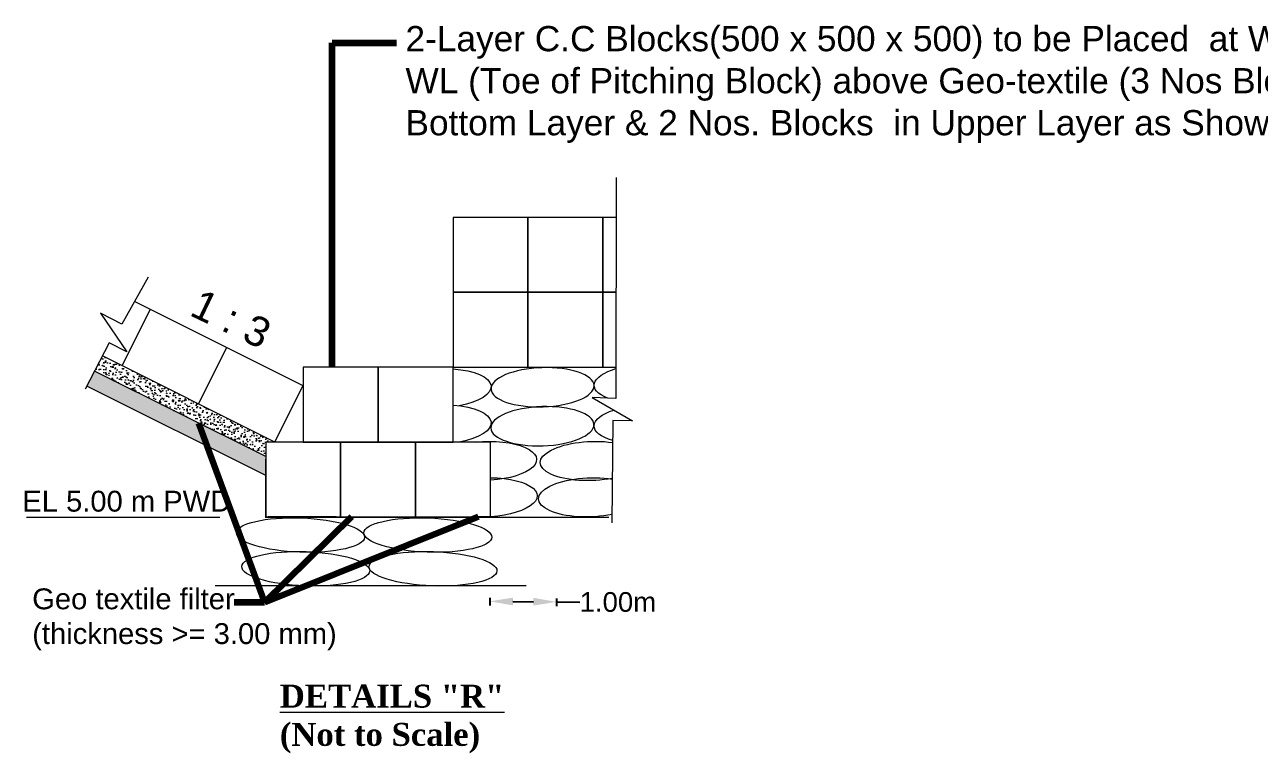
# Model space of a CAD drawing. Header units: inches. Extents: x -885 to 26362, y -28010 to 990.
# Drawn here: x 4383.2 to 4436.4, y -19634.8 to -19603.3 of the extents above; entities that cross this region are included whole.
import ezdxf

# ---------------------------------------------------------------- set-up
doc = ezdxf.new("R2010")
doc.units = ezdxf.units.IN
doc.header["$MEASUREMENT"] = 0
doc.header["$PDMODE"] = 3
doc.layers.add('LINE', color=7, linetype='Continuous')
doc.styles.add('Arial B heading -200', font='arialbd.ttf', dxfattribs={"height": 0.6})
doc.styles.get("Standard").update_dxf_attribs({"font": 'arial.ttf'})
doc.dimstyles.get("Standard").update_dxf_attribs({"dimtxt": 0.18, "dimasz": 0.18, "dimexe": 0.18, "dimexo": 0.0625, "dimgap": 0.09, "dimtad": 0, "dimtih": 1, "dimtoh": 1, "dimdec": 4, "dimzin": 0, "dimdsep": 46, "dimtxsty": 'Standard', "dimcen": 0.09, "dimadec": 0, "dimazin": 0, "dimtfac": 1, "dimtdec": 4, "dimtofl": 0, "dimtmove": 0, "dimatfit": 3, "dimfxl": 1, "dimtolj": 1, "dimtzin": 0, "dimarcsym": 0})
pattern_1 = [(185, (4356.31563, -19579.1846), (-0.282128, 0.3362272), [0.04572, -0.50292]), (130, (4356.31563, -19579.1846), (-0.2644248, -0.384043), [0.036576, -0.402336]), (235.451, (4356.29212, -19579.1566), (-0.5465526, -0.0478132), [0.038856, -0.427416]), (181.1842, (4356.2294, -19579.2708), (-0.388688, 0.5313846), [0.06858, -0.75438]), (231.6356, (4356.197, -19579.22654), (-0.8227834, -0.017007), [0.058284, -0.641124]), (126.184, (4356.2294, -19579.2708), (-0.822783, -0.017005), [0.054864, -0.603504]), (156, (4356.20787, -19579.20617), (-0.0837486, 0.4308493), [0.04572, -0.50292]), (101, (4356.20787, -19579.20617), (-0.417459, -0.207696), [0.036576, -0.402336]), (206.4514, (4356.2009, -19579.17026), (-0.5012075, 0.223152), [0.038856, -0.427416]), (172.5, (4356.31563, -19579.18461), (-0.1487362, -0.13825313), [0, -0.3974592, 0, -0.408432, 0, -0.40386]), (142.5, (4356.31563, -19579.18461), (-0.2834088, -0.05661535), [0, -0.2328672, 0, -0.3883152, 0, -0.153924]), (102.5, (4356.41176, -19579.28074), (-0.22038287, 0.23982687), [0, -0.1524, 0, -0.475488, 0, -0.630936]), (92.5, (4356.45486, -19579.32384), (-0.2945337, 0.2082334), [0, -0.19812, 0, -0.3157728, 0, -0.448056])]
pattern_2 = [(172.5, (4356.31563, -19579.18461), (-0.13657942, -0.1458116), [0, -0.15752064, 0, -0.1761744, 0, -0.168402]), (142.5, (4356.31563, -19579.1846), (-0.336491, -0.0771165), [0, -0.08497824, 0, -0.14197584, 0, -0.0544068]), (102.5, (4356.40577, -19579.27475), (-0.2286156, 0.22778633), [0, -0.051816, 0, -0.1865376, 0, -0.2435352]), (92.5, (4356.40577, -19579.27475), (-0.2846007, 0.1559707), [0, -0.025908, 0, -0.12228576, 0, -0.1399032])]

# ---------------------------------------------------------------- blocks, each defined once
blk = doc.blocks.new('*D70')
at = {"color": 0, "lineweight": -2, "ltscale": 0.5, "transparency": 16777216}
for p, q in [((4403.257, -19628.057), (4403.254, -19628.387)), ((4404.255, -19628.216), (4405.138, -19628.224)), ((4406.139, -19628.082), (4406.136, -19628.412)), ((4406.137, -19628.232), (4407.145, -19628.241))]:
    blk.add_line(p, q, dxfattribs=at)
at = {"color": 0, "linetype": 'Continuous', "ltscale": 0.5, "transparency": 16777216}
for points in [[(4404.257, -19628.049), (4404.254, -19628.383), (4403.255, -19628.207)], [(4405.139, -19628.057), (4405.136, -19628.39), (4406.137, -19628.232)]]:
    blk.add_solid(points, dxfattribs=at)
at = {"layer": 'Defpoints', "color": 0, "linetype": 'Continuous', "ltscale": 0.5, "transparency": 16777216}
for p in [(4403.287, -19624.556), (4406.169, -19624.581), (4406.137, -19628.232)]:
    blk.add_point(p, dxfattribs=at)
at = {"color": 0, "linetype": 'Continuous', "lineweight": 20, "ltscale": 0.5, "transparency": 16777216, "insert": (4408.783, -19628.241), "char_height": 0.85, "attachment_point": 5}
blk.add_mtext('\\A1;1.00m', dxfattribs=at)

msp = doc.modelspace()

# ---------------------------------------------------------------- hatches: boundary and pattern name
at = {"linetype": 'Continuous', "lineweight": 20, "ltscale": 0.5}
h = msp.add_hatch(dxfattribs=at)
h.set_pattern_fill('AR-CONC', scale=0.0024, angle=135, style=0)
h.set_pattern_definition(pattern_1)
h.paths.add_polyline_path([(4393.593301, -19621.961437), (4393.593301, -19621.333197), (4393.978989, -19621.333197), (4386.548293, -19617.617752), (4386.209123, -19618.269348)])
h = msp.add_hatch(dxfattribs=at)
h.set_pattern_fill('AR-CONC', scale=0.0024, angle=135, style=0)
h.set_pattern_definition(pattern_1)
h.paths.add_polyline_path([(4393.593301, -19621.961437), (4393.593301, -19621.333197), (4393.978989, -19621.333197), (4386.548293, -19617.617752), (4386.209123, -19618.269348)])
h = msp.add_hatch(dxfattribs=at)
h.set_pattern_fill('AR-SAND', scale=0.00408, angle=135, style=0)
h.set_pattern_definition(pattern_2)
h.paths.add_polyline_path([(4393.593301, -19622.782522), (4393.593301, -19621.961437), (4386.209123, -19618.269348), (4385.869992, -19618.920867)])
h = msp.add_hatch(dxfattribs=at)
h.set_pattern_fill('AR-SAND', scale=0.00408, angle=135, style=0)
h.set_pattern_definition(pattern_2)
h.paths.add_polyline_path([(4393.593301, -19622.782522), (4393.593301, -19621.961437), (4386.209123, -19618.269348), (4385.869992, -19618.920867)])

# ---------------------------------------------------------------- linework, layer by layer
at = {"color": 0, "linetype": 'Continuous', "lineweight": 20, "ltscale": 0.5}
msp.add_line((4402.432029, -19624.580764), (4408.385173, -19624.580764), dxfattribs=at)
msp.add_line((4402.432029, -19624.580764), (4408.385173, -19624.580764), dxfattribs=at)
at = {"lineweight": 20}
msp.add_line((4404.821102, -19627.544455), (4391.411474, -19627.544455), dxfattribs=at)
at = {"color": 0, "linetype": 'ByBlock', "lineweight": 20, "ltscale": 0.5}
for centre in [(4395.095566, -19625.346611), (4400.585247, -19625.346368), (4395.317701, -19626.801845), (4400.807382, -19626.801602)]:
    msp.add_ellipse(centre, major_axis=(2.759296, -0.096265), ratio=0.267798578, dxfattribs=at)
at = {"layer": 'LINE', "color": 7, "lineweight": 20, "ltscale": 0.5}
for p, q in [((4387.395868, -19618.041594), (4388.611552, -19615.610226)), ((4387.395868, -19618.041594), (4388.611552, -19615.610226)), ((4395.208981, -19618.909377), (4387.931957, -19615.27077)), ((4395.208981, -19618.909377), (4387.931957, -19615.27077)), ((4390.69467, -19619.690995), (4391.910354, -19617.259627)), ((4390.69467, -19619.690995), (4391.910354, -19617.259627)), ((4393.978989, -19621.333197), (4386.548293, -19617.617752)), ((4393.978989, -19621.333197), (4386.548293, -19617.617752)), ((4393.593301, -19621.961437), (4386.209123, -19618.269348)), ((4393.593301, -19621.961437), (4386.209123, -19618.269348)), ((4393.593301, -19622.782522), (4385.869992, -19618.920867)), ((4393.593301, -19622.782522), (4385.869992, -19618.920867)), ((4393.978989, -19621.333197), (4395.194691, -19618.901795)), ((4393.978989, -19621.333197), (4395.194691, -19618.901795)), ((4400.056021, -19621.333197), (4400.056021, -19624.564557)), ((4400.056021, -19624.564557), (4400.056021, -19621.333197)), ((4400.056021, -19621.333197), (4400.056021, -19624.564557)), ((4400.056021, -19624.564557), (4400.056021, -19621.333197)), ((4393.587458, -19622.065473), (4393.587458, -19624.58081)), ((4393.587458, -19622.065473), (4393.587458, -19624.58081)), ((4393.581615, -19622.341968), (4393.581615, -19624.597062)), ((4393.581615, -19622.341968), (4393.581615, -19624.597062)), ((4391.618659, -19624.597062), (4383.270717, -19624.597062)), ((4391.618659, -19624.597062), (4383.270717, -19624.597062)), ((4393.587458, -19624.58081), (4402.432029, -19624.580764)), ((4393.587458, -19624.58081), (4402.432029, -19624.580764)), ((4393.593301, -19624.564557), (4408.385173, -19624.580764)), ((4393.593301, -19624.564557), (4408.385173, -19624.580764)), ((4393.593301, -19624.564557), (4408.385173, -19624.580764)), ((4393.593301, -19624.564557), (4408.385173, -19624.580764)), ((4396.63209, -19624.564557), (4393.69449, -19624.564557)), ((4396.63209, -19624.564557), (4393.69449, -19624.564557)), ((4395.81408, -19624.564557), (4397.456248, -19624.564557)), ((4395.81408, -19624.564557), (4397.456248, -19624.564557)), ((4395.81408, -19624.564557), (4397.456248, -19624.564557)), ((4395.81408, -19624.564557), (4397.456248, -19624.564557)), ((4402.406101, -19624.564557), (4406.169373, -19624.580764)), ((4402.406101, -19624.564557), (4406.169373, -19624.580764)), ((4393.540546, -19628.261573), (4392.236473, -19628.261573)), ((4393.540546, -19628.261573), (4392.236473, -19628.261573))]:
    msp.add_line(p, q, dxfattribs=at)
for points in [[(4408.707195, -19609.912627), (4408.6971, -19619.447713), (4407.668543, -19619.417085), (4409.418039, -19620.419996), (4408.566889, -19620.406683), (4408.527301, -19624.816319)], [(4408.707195, -19609.912627), (4408.6971, -19619.447713), (4407.668543, -19619.417085), (4409.418039, -19620.419996), (4408.566889, -19620.406683), (4408.527301, -19624.816319)], [(4408.705367, -19611.639106), (4408.134421, -19611.639106), (4408.134421, -19614.870466), (4408.701946, -19614.870466)], [(4388.527958, -19614.216715), (4387.38191, -19616.243555), (4386.470801, -19615.765278), (4387.603848, -19617.433442), (4386.844616, -19617.048474), (4385.804616, -19619.046464)], [(4388.527958, -19614.216715), (4387.38191, -19616.243555), (4386.470801, -19615.765278), (4387.603848, -19617.433442), (4386.844616, -19617.048474), (4385.804616, -19619.046464)], [(4408.701946, -19614.870466), (4408.134421, -19614.870466), (4408.134421, -19618.101826), (4408.23889, -19618.101826)], [(4408.701946, -19614.870466), (4408.134421, -19614.870466), (4408.134421, -19618.101826), (4408.698525, -19618.102313)]]:
    msp.add_lwpolyline(points, dxfattribs=at)
for points in [[(4401.671701, -19614.870466), (4404.903061, -19614.870466), (4404.903061, -19611.639106), (4401.671701, -19611.639106)], [(4401.671701, -19614.870466), (4404.903061, -19614.870466), (4404.903061, -19611.639106), (4401.671701, -19611.639106)], [(4404.903061, -19614.870466), (4408.134421, -19614.870466), (4408.134421, -19611.639106), (4404.903061, -19611.639106)], [(4404.903061, -19614.870466), (4408.134421, -19614.870466), (4408.134421, -19611.639106), (4404.903061, -19611.639106)], [(4401.671701, -19618.101826), (4404.903061, -19618.101826), (4404.903061, -19614.870466), (4401.671701, -19614.870466)], [(4401.671701, -19618.101826), (4404.903061, -19618.101826), (4404.903061, -19614.870466), (4401.671701, -19614.870466)], [(4404.903061, -19618.101826), (4408.134421, -19618.101826), (4408.134421, -19614.870466), (4404.903061, -19614.870466)], [(4404.903061, -19618.101826), (4408.134421, -19618.101826), (4408.134421, -19614.870466), (4404.903061, -19614.870466)], [(4395.208981, -19621.333197), (4398.440341, -19621.333197), (4398.440341, -19618.101837), (4395.208981, -19618.101837)], [(4395.208981, -19621.333197), (4398.440341, -19621.333197), (4398.440341, -19618.101837), (4395.208981, -19618.101837)], [(4398.440341, -19621.333197), (4401.671701, -19621.333197), (4401.671701, -19618.101837), (4398.440341, -19618.101837)], [(4398.440341, -19621.333197), (4401.671701, -19621.333197), (4401.671701, -19618.101837), (4398.440341, -19618.101837)], [(4393.593301, -19624.564557), (4396.824661, -19624.564557), (4396.824661, -19621.333197), (4393.593301, -19621.333197)], [(4393.593301, -19624.564557), (4396.824661, -19624.564557), (4396.824661, -19621.333197), (4393.593301, -19621.333197)], [(4396.824661, -19624.564557), (4400.056021, -19624.564557), (4400.056021, -19621.333197), (4396.824661, -19621.333197)], [(4396.824661, -19624.564557), (4400.056021, -19624.564557), (4400.056021, -19621.333197), (4396.824661, -19621.333197)], [(4400.056021, -19624.564557), (4403.287381, -19624.564557), (4403.287381, -19621.333197), (4400.056021, -19621.333197)], [(4400.056021, -19624.564557), (4403.287381, -19624.564557), (4403.287381, -19621.333197), (4400.056021, -19621.333197)]]:
    msp.add_lwpolyline(points, close=True, dxfattribs=at)
at = {"layer": 'LINE', "color": 7, "lineweight": 20, "ltscale": 0.5, "extrusion": (0, 0, -1)}
for centre, start_param, end_param in [((4401.092396, -19619.00972), 1.846026621, 4.337353965), ((4401.092396, -19619.00972), 1.846026621, 4.337353965), ((4409.980252, -19618.819847), 5.557212479, 7.252512388), ((4401.095077, -19620.575129), 1.846026621, 4.337353965), ((4401.095077, -19620.575129), 1.846026621, 4.337353965), ((4409.983826, -19620.575152), 5.420705735, 7.196852193), ((4409.983826, -19620.575152), 5.420705735, 7.196852193), ((4401.095077, -19620.575129), 5.211519734, 5.265971869), ((4401.095077, -19620.575129), 5.211519734, 5.265971869), ((4403.054867, -19622.151839), 1.396927154, 4.615799863), ((4403.054867, -19622.151839), 1.396927154, 4.615799863), ((4407.655391, -19622.151839), 4.313945631, 8.285075297), ((4407.655391, -19622.151839), 4.313945631, 8.285075297), ((4403.07754, -19623.720107), 1.68295547, 4.890937013), ((4403.07754, -19623.720107), 1.68295547, 4.890937013), ((4407.582443, -19623.720107), 4.284819743, 8.314201185), ((4407.582443, -19623.720107), 4.284819743, 8.314201185)]:
    msp.add_ellipse(centre, major_axis=(-2.223407, -0.075588), ratio=0.379800122, start_param=start_param, end_param=end_param, dxfattribs=at)
for centre in [(4405.533383, -19618.969285), (4405.524658, -19620.650031), (4405.524658, -19620.650031)]:
    msp.add_ellipse(centre, major_axis=(-2.223407, -0.075588), ratio=0.379800122, dxfattribs=at)

# ---------------------------------------------------------------- texts
at = {"color": 7, "lineweight": 20, "ltscale": 0.18, "char_height": 0.9, "width": 35.32189186, "attachment_point": 1}
for s, insert in [('EL 5.00 m PWD', (4383.093122, -19623.436148)), ('Geo textile filter \\P(thickness >= 3.00 mm) ', (4383.520894, -19627.65046)), ('Geo textile filter \\P(thickness >= 3.00 mm) ', (4383.520894, -19627.65046))]:
    msp.add_mtext(s, dxfattribs=dict(at, insert=insert))
at = {"layer": 'LINE', "color": 7, "lineweight": 20, "ltscale": 0.5, "insert": (4399.620565, -19603.379324), "char_height": 1.088423855, "width": 43.5949575, "attachment_point": 1}
msp.add_mtext('{\\C0;2-Layer C.C Blocks(500 x 500 x 500) to be Placed  at Working WL (Toe of Pitching Block) above Geo-textile (3 Nos Blocks in Bottom Layer & 2 Nos. Blocks  in Upper Layer as Shown)}', dxfattribs=at)
at = {"layer": 'LINE', "color": 7, "lineweight": 20, "ltscale": 0.5, "insert": (4390.808079, -19614.681589), "char_height": 1.2826544, "width": 5.75984576, "attachment_point": 1, "rotation": 334.4634135}
msp.add_mtext('1 : 3', dxfattribs=at)
msp.add_mtext('1 : 3', dxfattribs=at)
at = {"layer": 'LINE', "color": 7, "lineweight": 20, "ltscale": 0.5, "insert": (4394.201478, -19631.803548), "char_height": 0.99046911, "width": 31.90091102, "attachment_point": 1, "style": 'Arial B heading -200'}
msp.add_mtext('{\\fTimes New Roman|b1|i0|c0|p18;\\LDETAILS "R"\\P\\l(Not to Scale)}', dxfattribs=at)

# ---------------------------------------------------------------- dimensions: what is measured, and where the dimension line sits
at = {"color": 0, "linetype": 'Continuous', "lineweight": 20, "ltscale": 0.5}
dim = msp.add_linear_dim(base=(4406.137473, -19628.232337), p1=(4403.287381, -19624.555586), p2=(4406.169373, -19624.580764), angle=359.499468, text='1.00m', dimstyle='Standard', override={"dimtxt": 0.85, "dimasz": 1, "dimfxl": 0.15, "dimfxlon": 1}, dxfattribs=at)
dim.commit()
dim.dimension.update_dxf_attribs({"geometry": '*D70', "text_midpoint": (4408.782636, -19628.241142), "dimtype": 161})

# ---------------------------------------------------------------- leaders
at = {"layer": 'LINE', "color": 7, "lineweight": 20, "ltscale": 0.5}
for points in [[(4396.454976, -19618.101837), (4396.454976, -19604.101363), (4399.227951, -19604.101363)], [(4390.698753, -19620.514163), (4393.540546, -19628.261573)], [(4390.698753, -19620.514163), (4393.540546, -19628.261573)], [(4402.76217, -19624.566091), (4393.540546, -19628.261573), (4392.236473, -19628.261573)], [(4402.76217, -19624.566091), (4393.540546, -19628.261573), (4392.236473, -19628.261573)], [(4397.288023, -19624.564557), (4393.540546, -19628.261573)], [(4397.288023, -19624.564557), (4393.540546, -19628.261573)]]:
    msp.add_leader(points, dimstyle='Standard', override={"dimtxt": 0.9, "dimasz": 0.7, "dimclrd": 7, "dimclre": 7, "dimclrt": 7, "dimlwd": 65535, "dimlwe": 65535}, dxfattribs=at)

doc.saveas('drawing.dxf')
